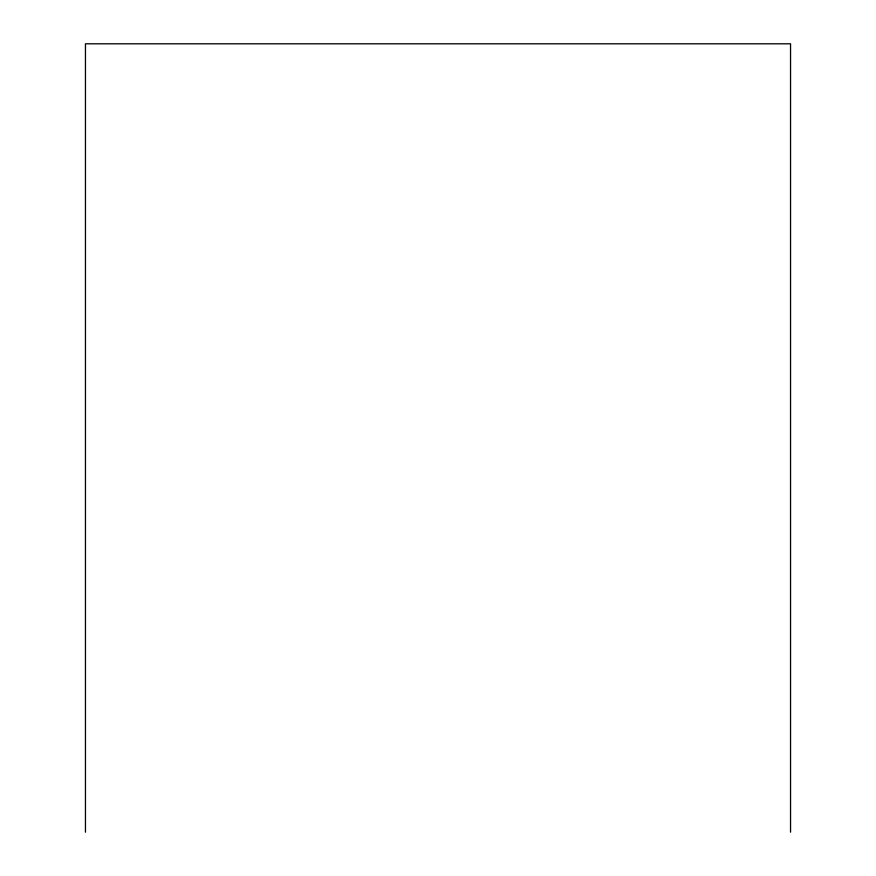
<?xml version="1.0" encoding="UTF-8"?>
<svg xmlns="http://www.w3.org/2000/svg" width="876" height="876" viewBox="0 0 876 876"><rect width="100%" height="100%" fill="white"/><g stroke="black" fill="none" stroke-linecap="round" stroke-linejoin="round"><path stroke-width="1.31" d="M790.546 832.2L790.546 43.8L85.454 43.8L85.454 832.2"/></g></svg>
